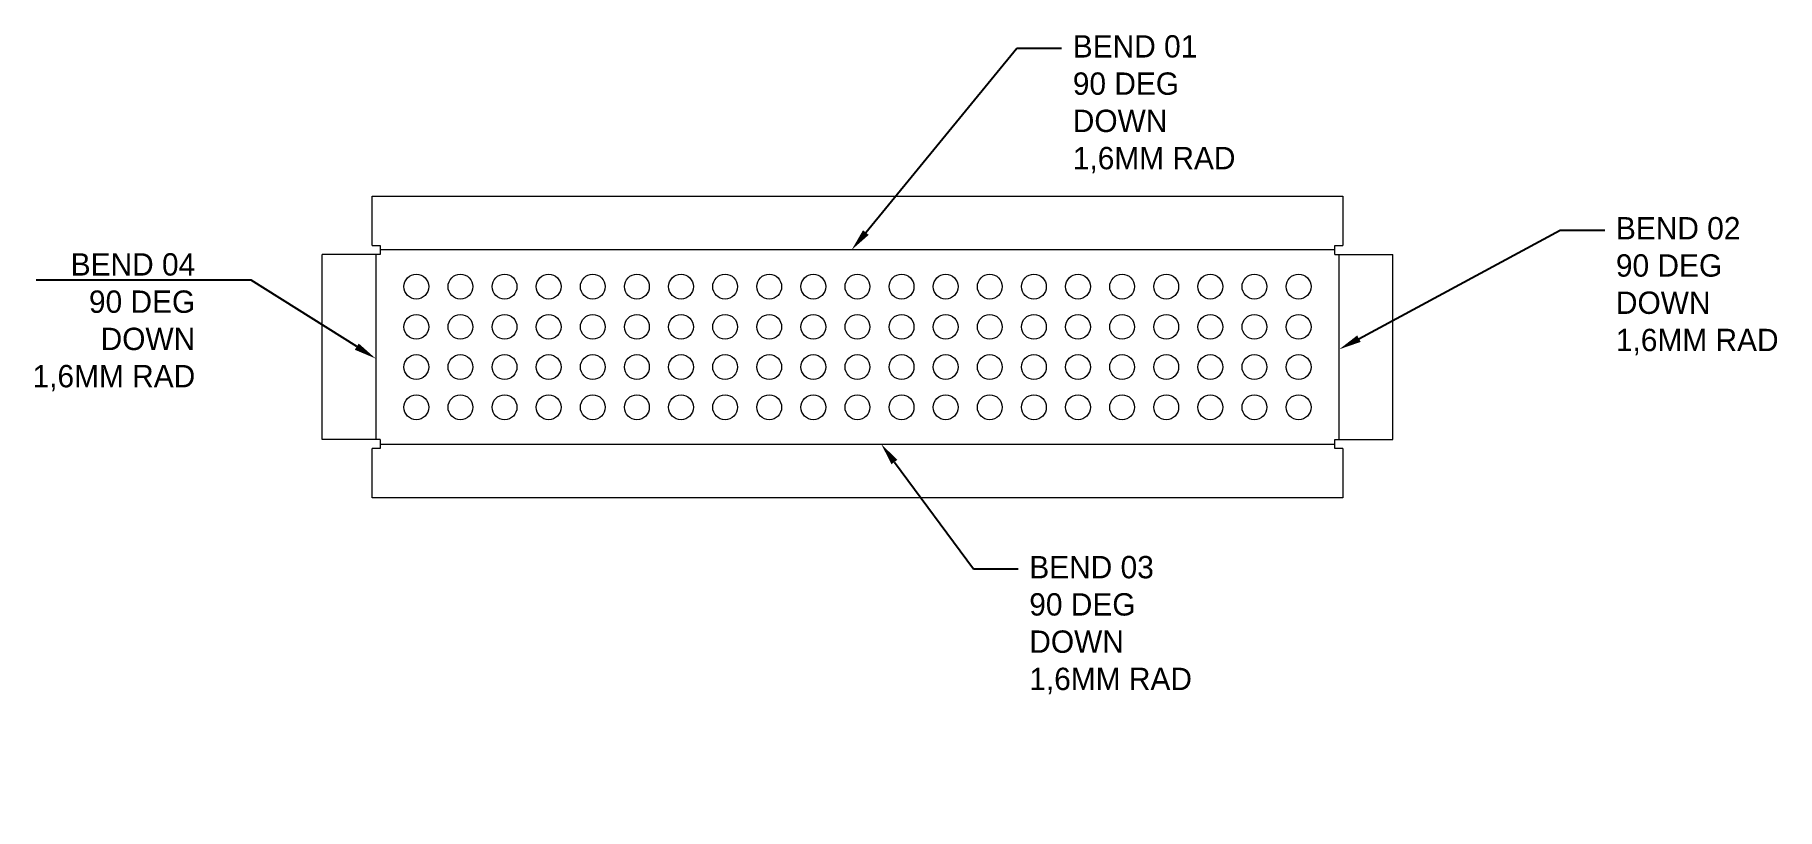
# Model space of a CAD drawing. Header units: millimetres. Extents: x -139 to 563, y -149 to 163.
import ezdxf
from ezdxf import colors
from ezdxf.entities.mleader import LeaderData, LeaderLine
from ezdxf.math import Vec2, Vec3

# ---------------------------------------------------------------- set-up
doc = ezdxf.new("R2010")
doc.units = ezdxf.units.MM
for name, color, linetype, lineweight in [('IV_BEND_DOWN', 7, 'Continuous', 5), ('IV_INTERIOR_PROFILES', 7, 'Continuous', 5), ('IV_OUTER_PROFILE', 7, 'Continuous', 5)]:
    doc.layers.add(name, color=color, linetype=linetype, lineweight=lineweight)

msp = doc.modelspace()

# ---------------------------------------------------------------- linework, layer by layer
at = {"layer": 'IV_BEND_DOWN'}
for p, q in [((-1.81, 74.6), (-1.81, 0)), ((384.6, 76.41), (0, 76.41)), ((386.41, 0), (386.41, 74.6)), ((0, -1.81), (384.6, -1.81))]:
    msp.add_line(p, q, dxfattribs=at)
at = {"layer": 'IV_INTERIOR_PROFILES'}
for centre in [(14.57, 61.6), (32.35, 61.6), (50.12, 61.6), (67.89, 61.6), (85.66, 61.6), (103.44, 61.6), (121.21, 61.6), (138.98, 61.6), (156.75, 61.6), (174.53, 61.6), (192.3, 61.6), (210.07, 61.6), (227.85, 61.6), (245.62, 61.6), (263.39, 61.6), (281.16, 61.6), (298.94, 61.6), (316.71, 61.6), (334.48, 61.6), (352.25, 61.6), (370.03, 61.6), (14.57, 45.4), (32.35, 45.4), (50.12, 45.4), (67.89, 45.4), (85.66, 45.4), (103.44, 45.4), (121.21, 45.4), (138.98, 45.4), (156.75, 45.4), (174.53, 45.4), (192.3, 45.4), (210.07, 45.4), (227.85, 45.4), (245.62, 45.4), (263.39, 45.4), (281.16, 45.4), (298.94, 45.4), (316.71, 45.4), (334.48, 45.4), (352.25, 45.4), (370.03, 45.4), (14.57, 29.2), (32.35, 29.2), (50.12, 29.2), (67.89, 29.2), (85.66, 29.2), (103.44, 29.2), (121.21, 29.2), (138.98, 29.2), (156.75, 29.2), (174.53, 29.2), (192.3, 29.2), (210.07, 29.2), (227.85, 29.2), (245.62, 29.2), (263.39, 29.2), (281.16, 29.2), (298.94, 29.2), (316.71, 29.2), (334.48, 29.2), (352.25, 29.2), (370.03, 29.2), (14.57, 13), (32.35, 13), (50.12, 13), (67.89, 13), (85.66, 13), (103.44, 13), (121.21, 13), (138.98, 13), (156.75, 13), (174.53, 13), (192.3, 13), (210.07, 13), (227.85, 13), (245.62, 13), (263.39, 13), (281.16, 13), (298.94, 13), (316.71, 13), (334.48, 13), (352.25, 13), (370.03, 13)]:
    msp.add_circle(centre, 5, dxfattribs=at)
at = {"layer": 'IV_OUTER_PROFILE'}
for p, q in [((-3.2, 98.02), (387.8, 98.02)), ((-3.2, 78.22), (-3.2, 98.02)), ((387.8, 98.02), (387.8, 78.22)), ((-3.2, 78.22), (0, 78.22)), ((0, 78.22), (0, 74.6)), ((384.6, 74.6), (384.6, 78.22)), ((384.6, 78.22), (387.8, 78.22)), ((0, 74.6), (-23.42, 74.6)), ((-23.42, 0), (-23.42, 74.6)), ((384.6, 74.6), (408.02, 74.6)), ((408.02, 0), (408.02, 74.6)), ((0, 0), (-23.42, 0)), ((0, 0), (0, -3.62)), ((0, -3.62), (-3.2, -3.62)), ((-3.2, -23.42), (-3.2, -3.62)), ((384.6, 0), (408.02, 0)), ((384.6, -3.62), (384.6, 0)), ((387.8, -3.62), (384.6, -3.62)), ((387.8, -3.62), (387.8, -23.42)), ((387.8, -23.42), (-3.2, -23.42))]:
    msp.add_line(p, q, dxfattribs=at)

# ---------------------------------------------------------------- leaders
ml = msp.add_multileader_mtext('Standard')
ml.set_content('BEND 01\\P90 DEG\\PDOWN \\P1,6MM RAD', color=256)
ml.set_leader_properties()
ml.build(insert=Vec2(0, 0))
ml.multileader.update_dxf_attribs({"text_right_attachment_type": 6, "dogleg_length": 0.36, "arrow_head_size": 9, "scale": 50})
ctx = ml.context
ctx.base_point, ctx.scale, ctx.char_height, ctx.arrow_head_size, ctx.landing_gap_size, ctx.plane_origin = Vec3(274.56, 157.63), 50, 9, 9, 4.5, Vec3(452.34, 129.42)
ctx.right_attachment = 6
notes = []
notes.append((ctx, [(0, (1, 1, 0), (256.56, 157.63), (1, 0), 18, [(0, [(189.97, 76.41)], 0, [])])]))
ctx.mtext.insert, ctx.mtext.flow_direction = Vec3(279.06, 162.88), 5
ml = msp.add_multileader_mtext('Standard')
ml.set_content('BEND 02\\P90 DEG\\PDOWN \\P1,6MM RAD', color=256)
ml.set_leader_properties()
ml.build(insert=Vec2(0, 0))
ml.multileader.update_dxf_attribs({"text_right_attachment_type": 6, "dogleg_length": 0.36, "arrow_head_size": 9, "scale": 50})
ctx = ml.context
ctx.base_point, ctx.scale, ctx.char_height, ctx.arrow_head_size, ctx.landing_gap_size, ctx.plane_origin = Vec3(493.38, 84.37), 50, 9, 9, 4.5, Vec3(713.05, 77.47)
ctx.right_attachment = 6
notes.append((ctx, [(0, (1, 1, 0), (475.38, 84.37), (1, 0), 18, [(0, [(386.41, 36.35)], 0, [])])]))
ctx.mtext.insert, ctx.mtext.flow_direction = Vec3(497.88, 89.62), 5
ml = msp.add_multileader_mtext('Standard')
ml.set_content('BEND 04\\P90 DEG\\PDOWN \\P1,6MM RAD', color=256)
ml.set_leader_properties()
ml.build(insert=Vec2(0, 0))
ml.multileader.update_dxf_attribs({"text_right_attachment_type": 6, "dogleg_length": 0.36, "arrow_head_size": 9, "scale": 50})
ctx = ml.context
ctx.base_point, ctx.scale, ctx.char_height, ctx.arrow_head_size, ctx.landing_gap_size, ctx.plane_origin = Vec3(-149.51, 69.8), 50, 9, 9, 4.5, Vec3(637.16, 139.25)
ctx.right_attachment, ctx.text_align_type = 6, 2
notes.append((ctx, [(1, (1, 1, 0), (-52.01, 64.25), (-1, 0), 18, [(0, [(-1.81, 32.63)], 0, [])])]))
ctx.mtext.insert, ctx.mtext.alignment, ctx.mtext.flow_direction = Vec3(-74.51, 75.05), 3, 5
ml = msp.add_multileader_mtext('Standard')
ml.set_content('BEND 03\\P90 DEG\\PDOWN \\P1,6MM RAD', color=256)
ml.set_leader_properties()
ml.build(insert=Vec2(0, 0))
ml.multileader.update_dxf_attribs({"text_right_attachment_type": 6, "dogleg_length": 0.36, "arrow_head_size": 9, "scale": 50})
ctx = ml.context
ctx.base_point, ctx.scale, ctx.char_height, ctx.arrow_head_size, ctx.landing_gap_size, ctx.plane_origin = Vec3(257.03, -52.15), 50, 9, 9, 4.5, Vec3(760.13, -17.99)
ctx.right_attachment = 6
notes.append((ctx, [(0, (1, 1, 0), (239.03, -52.15), (1, 0), 18, [(0, [(201.85, -1.81)], 0, [])])]))
ctx.mtext.insert, ctx.mtext.flow_direction = Vec3(261.53, -46.9), 5
for ctx, leaders in notes:
    for number, flags, end, landing, length, lines in leaders:
        leader = LeaderData()
        leader.index, (leader.has_last_leader_line, leader.has_dogleg_vector, leader.attachment_direction) = number, flags
        leader.last_leader_point, leader.dogleg_vector, leader.dogleg_length = Vec3(end), Vec3(landing), length
        for number, points, colour, breaks in lines:
            line = LeaderLine()
            line.index, line.vertices, line.color, line.breaks = number, Vec3.list(points), colors.encode_raw_color(colour), breaks
            leader.lines.append(line)
        ctx.leaders.append(leader)

doc.saveas('drawing.dxf')
